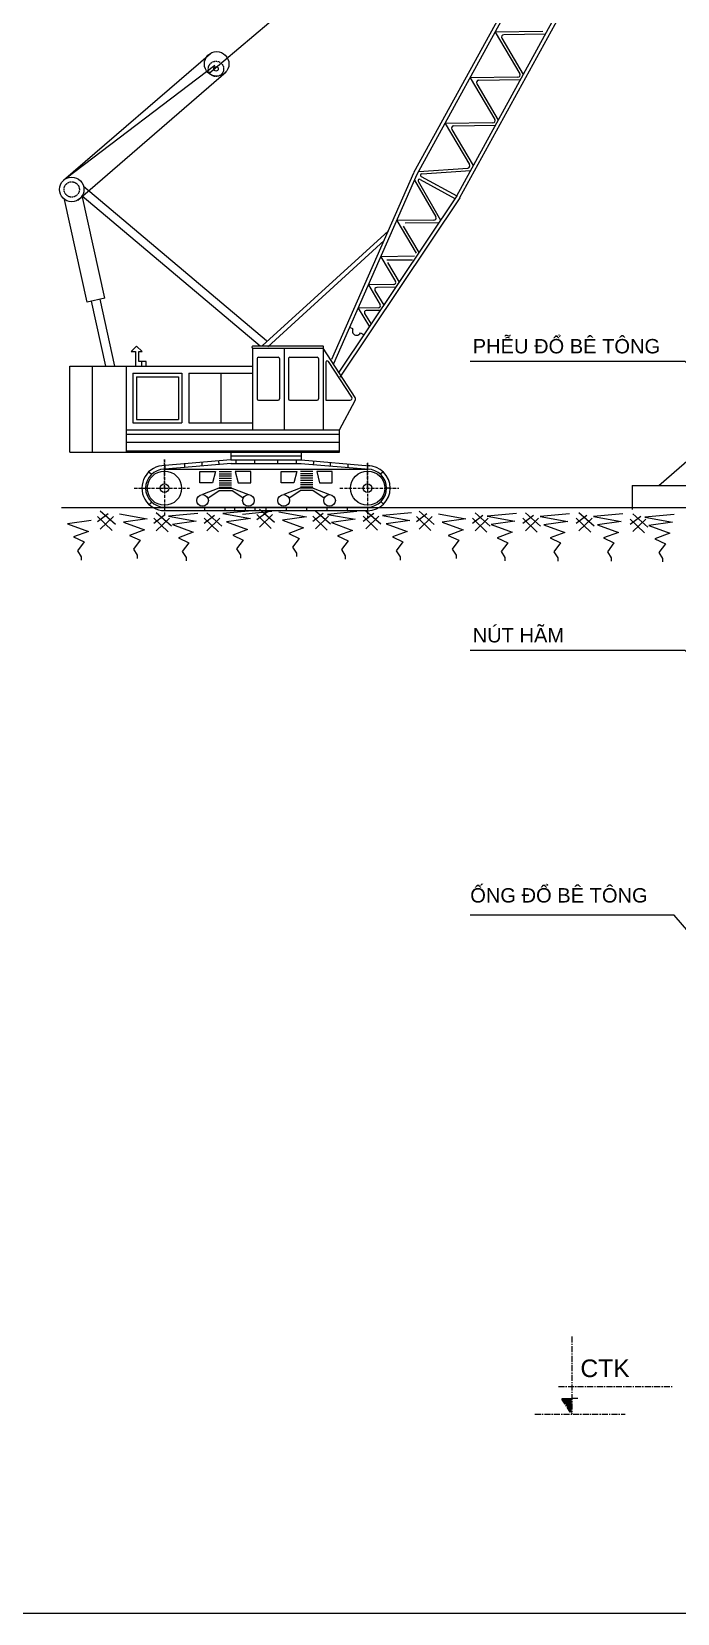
# Model space of a CAD drawing. Header units: millimetres. Extents: x -346728 to 1320345, y -537202 to -385966.
# Drawn here: x 867095 to 880568, y -455391 to -422380 of the extents above; entities that cross this region are included whole.
import ezdxf

# ---------------------------------------------------------------- set-up
doc = ezdxf.new("R2010")
doc.units = ezdxf.units.MM
doc.header["$LTSCALE"] = 100
for name, pattern in [('ACAD_ISO10W100', [18.5, 12, -3, 0.5, -3]), ('CENTER', [2, 1.25, -0.25, 0.25, -0.25]), ('DASHED2', [0.375, 0.25, -0.125])]:
    doc.linetypes.add(name, pattern=pattern)
for name, color, linetype in [('8', 8, 'CENTER'), ('9', 9, 'Continuous'), ('A-TEXT', 7, 'Continuous'), ('coc', 4, 'Continuous'), ('COT-THEP', 1, 'Continuous'), ('DUONG-BAO', 2, 'Continuous'), ('manh', 4, 'Continuous')]:
    doc.layers.add(name, color=color, linetype=linetype)
doc.layers.add('TEXT', color=8, linetype='Continuous', lineweight=25)
doc.styles.add('VnArialH', font='VHARIAL.TTF')
doc.dimstyles.new('KT1', dxfattribs={"dimtxt": 250, "dimasz": 1000, "dimexe": 100, "dimexo": 100, "dimgap": 50, "dimtad": 1, "dimdec": 0, "dimzin": 2, "dimdsep": 46, "dimtxsty": 'Standard', "dimblk2": 'OBLIQUE', "dimcen": 0.09, "dimdle": 100, "dimclrt": 2, "dimadec": 0, "dimazin": 0, "dimtfac": 1, "dimtdec": 0, "dimtofl": 0, "dimtmove": 0, "dimatfit": 3, "dimfxl": 1, "dimtolj": 1, "dimtzin": 2, "dimarcsym": 0})

# ---------------------------------------------------------------- blocks, each defined once
blk = doc.blocks.new('_OBLIQUE')
at = {"color": 0, "linetype": 'ByBlock'}
blk.add_line((-0.5, -0.5), (0.5, 0.5), dxfattribs=at)
blk = doc.blocks.new('LVL-KHUNGTEN')
blk.add_lwpolyline([(61073, 41093), (119124, 41093), (119124, 62), (61073, 62)], close=True)
at = {"layer": 'DEFPOINTS'}
blk.add_line((119124, 62), (61073, 62), dxfattribs=at)

msp = doc.modelspace()

# ---------------------------------------------------------------- linework, layer by layer
at = {"layer": '8', "color": 8}
for p, q in [((878362.9, -449614, -881.1), (878362.9, -451235.5, -881.1)), ((878086.9, -450659.1, -881.1), (880470.2, -450659.1, -881.1)), ((878334.5, -451193, -881.1), (878145.3, -450898.9, -881.1)), ((878362.9, -450898.9, -881.1), (878499.8, -450898.9, -881.1)), ((877592.8, -451235.2, -881.1), (879476.6, -451235.2, -881.1))]:
    msp.add_line(p, q, dxfattribs=at)
msp.add_solid([(878146.3, -450898.9, -881.1), (878362.9, -451235.5, -881.1), (878362.9, -450898.9, -881.1)], dxfattribs=at)
at = {"layer": '9'}
msp.add_line((874504.8, -427145.3, -881.1), (875038.1, -427145.3, -881.1), dxfattribs=at)
at = {"layer": 'COT-THEP', "color": 4}
for p, q in [((880181.4, -431848.8, -881.1), (881028.8, -431112.7, -881.1)), ((879622, -431848.8, -881.1), (881028.8, -431848.8, -881.1)), ((879622, -431848.8, -881.1), (879622, -432356.2, -881.1))]:
    msp.add_line(p, q, dxfattribs=at)
at = {"layer": 'COT-THEP', "color": 1}
msp.add_line((867714.6, -432314.3, -881.1), (881126.6, -432314.3, -881.1), dxfattribs=at)
at = {"layer": 'COT-THEP', "color": 6}
msp.add_line((878840.7, -432314.3, -881.1), (881122.5, -432314.3, -881.1), dxfattribs=at)
at = {"layer": 'DUONG-BAO', "color": 3}
for p, q in [((870792.1, -423251.7, -881.1), (881765.7, -413963.8, -881.1)), ((867761.9, -425481, -881.1), (870823.2, -422834.3, -881.1)), ((867821.1, -425429.8, -881.1), (870918.5, -423082.7, -881.1)), ((868059.8, -425894.9, -881.1), (871151.8, -423217.6, -881.1))]:
    msp.add_line(p, q, dxfattribs=at)
at = {"layer": 'DUONG-BAO'}
for p, q in [((875072.2, -425319.1, -881.1), (879147.1, -417885.9, -881.1)), ((876030.2, -425844.3, -881.1), (880105.2, -418411.1, -881.1)), ((873359.2, -429214.7, -881.1), (875069.3, -425325, -881.1)), ((868618.8, -427944.3, -881.1), (868151.3, -425803.3, -881.1)), ((868250.8, -428024.7, -881.1), (867783.3, -425883.7, -881.1)), ((876026.8, -425849.9, -881.1), (873528.1, -429592, -881.1)), ((871902.5, -428940.8, -881.1), (874537.9, -426535, -881.1)), ((872026.3, -428959.9, -881.1), (874450.2, -426736, -881.1)), ((868618.8, -427944.3, -881.1), (868250.8, -428024.7, -881.1)), ((868639.8, -429364.6, -881.1), (868342.8, -428004.6, -881.1)), ((868832.6, -429364.6, -881.1), (868526.8, -427964.4, -881.1)), ((869283.7, -428941.7, -881.1), (869168.7, -429056.6, -881.1)), ((869168.7, -429056.6, -881.1), (869260.7, -429056.6, -881.1)), ((869260.7, -429056.6, -881.1), (869260.7, -429364.6, -881.1)), ((869398.7, -429056.6, -881.1), (869283.7, -428941.7, -881.1)), ((869329.7, -429056.6, -881.1), (869398.7, -429056.6, -881.1)), ((869329.7, -429263.5, -881.1), (869329.7, -429056.6, -881.1)), ((871704.9, -428987.9, -881.1), (871694, -428969, -881.1)), ((871704.9, -428987.9, -881.1), (871704.9, -430688.9, -881.1)), ((871704.9, -428987.9, -881.1), (873174.3, -428987.9, -881.1)), ((871710.3, -428940.8, -881.1), (873168.9, -428940.8, -881.1)), ((872360.3, -428987.9, -881.1), (872360.3, -430688.9, -881.1)), ((873174.3, -428987.9, -881.1), (873172.8, -428985.5, -881.1)), ((873174.3, -428987.9, -881.1), (873185.2, -428969, -881.1)), ((873845.2, -430017.4, -881.1), (873174.3, -428987.9, -881.1)), ((873174.3, -428987.9, -881.1), (873174.3, -430688.9, -881.1)), ((867893.4, -431154.2, -881.1), (867893.4, -429364.6, -881.1)), ((867893.4, -429364.6, -881.1), (871704.9, -429364.6, -881.1)), ((869065.6, -429364.6, -881.1), (869065.6, -431154.2, -881.1)), ((869484.2, -429263.5, -881.1), (869329.7, -429263.5, -881.1)), ((869395.9, -429364.6, -881.1), (869395.9, -429263.5, -881.1)), ((869484.2, -429364.6, -881.1), (869484.2, -429263.5, -881.1)), ((873518.1, -430688.9, -881.1), (873847.6, -430075, -881.1)), ((873518.1, -431154.7, -881.1), (873518.1, -430688.9, -881.1)), ((867893.4, -431154.2, -881.1), (873518.1, -431154.2, -881.1)), ((869870.5, -431434.7, -881.1), (869870.5, -431512.1, -881.1)), ((870282.4, -431399.7, -881.1), (870282.3, -431475.3, -881.1)), ((870646, -431368.7, -881.1), (870645.9, -431444.4, -881.1)), ((870991.3, -431339.4, -881.1), (871000, -431414.3, -881.1)), ((871252.3, -431317.2, -881.1), (872718.8, -431317.2, -881.1)), ((871252.3, -431392.5, -881.1), (872718.8, -431392.5, -881.1)), ((871354.7, -431317.2, -881.1), (871354.7, -431392.5, -881.1)), ((871747.2, -431317.2, -881.1), (871747.2, -431392.5, -881.1)), ((872223.9, -431317.2, -881.1), (872223.9, -431392.5, -881.1)), ((872616.4, -431317.2, -881.1), (872616.4, -431392.5, -881.1)), ((872979.7, -431339.4, -881.1), (872971.1, -431414.3, -881.1)), ((873325.1, -431368.7, -881.1), (873325.2, -431444.4, -881.1)), ((873688.7, -431399.7, -881.1), (873688.7, -431475.3, -881.1)), ((874100.6, -431434.7, -881.1), (874100.6, -431512.1, -881.1)), ((869539.8, -431568.3, -881.1), (869597.9, -431617.1, -881.1)), ((874431.3, -431568.3, -881.1), (874373.2, -431617.1, -881.1)), ((869395.4, -431908.7, -881.1), (869470.7, -431908.7, -881.1)), ((874575.7, -431908.7, -881.1), (874500.3, -431908.7, -881.1)), ((869541, -432248.2, -881.1), (869599.3, -432199.6, -881.1)), ((869866.3, -432376.5, -881.1), (874104.7, -432376.5, -881.1)), ((870709, -432375.4, -881.1), (870709, -432298.8, -881.1)), ((871132.9, -432375.4, -881.1), (871132.9, -432298.8, -881.1)), ((871334.2, -432377.4, -881.1), (871334.2, -432300.9, -881.1)), ((871556.7, -432375.4, -881.1), (871556.7, -432298.8, -881.1)), ((871758, -432377.4, -881.1), (871758, -432300.9, -881.1)), ((871985.9, -432375.4, -881.1), (871985.9, -432298.8, -881.1)), ((872414.3, -432375.4, -881.1), (872414.3, -432298.8, -881.1)), ((872838.2, -432375.4, -881.1), (872838.2, -432298.8, -881.1)), ((873262, -432375.4, -881.1), (873262, -432298.8, -881.1)), ((873685.9, -432375.4, -881.1), (873685.9, -432298.8, -881.1)), ((873721.1, -432382.6, -881.1), (873721.1, -432381.4, -881.1)), ((874109.7, -432375.4, -881.1), (874109.7, -432298.8, -881.1)), ((874438.4, -432240.5, -881.1), (874388.6, -432191.5, -881.1))]:
    msp.add_line(p, q, dxfattribs=at)
at = {"layer": 'DUONG-BAO', "color": 7}
for p, q in [((875138.3, -425355.3, -881.1), (879213.2, -417922.2, -881.1)), ((875964.2, -425808, -881.1), (880039.1, -418374.9, -881.1)), ((873400.7, -429307.5, -881.1), (875138.3, -425355.3, -881.1)), ((875170.5, -425296.5, -881.1), (876194.6, -425227.2, -881.1)), ((875200.1, -425464.4, -881.1), (875927.4, -425863.1, -881.1)), ((875223, -425401.7, -881.1), (875964.2, -425808, -881.1)), ((875234.7, -425348.8, -881.1), (876253.7, -425279.8, -881.1)), ((875964.2, -425808, -881.1), (873491.8, -429510.7, -881.1)), ((874042.1, -428259.4, -881.1), (874176.9, -428484.7, -881.1)), ((873797.2, -428581.6, -881.1), (873732.4, -428553.1, -881.1)), ((873956.3, -428668.6, -881.1), (874020.8, -428703.8, -881.1)), ((868355.6, -429364.6, -881.1), (868355.6, -431154.2, -881.1)), ((871799.1, -429204.5, -881.1), (871799.1, -430041.8, -881.1)), ((871827.3, -429176.3, -881.1), (872237.9, -429176.3, -881.1)), ((872266.2, -429204.5, -881.1), (872266.2, -430041.8, -881.1)), ((872454.5, -429204.5, -881.1), (872454.5, -430041.8, -881.1)), ((872482.8, -429176.3, -881.1), (873051.9, -429176.3, -881.1)), ((873080.1, -429204.5, -881.1), (873080.1, -430041.8, -881.1)), ((873235.6, -429280.5, -881.1), (873235.6, -430070.1, -881.1)), ((873774.1, -430011.9, -881.1), (873287.5, -429265, -881.1)), ((869206.9, -429505.9, -881.1), (869206.9, -430547.6, -881.1)), ((869206.9, -429505.9, -881.1), (870231.6, -429505.9, -881.1)), ((869282.2, -429581.3, -881.1), (869282.2, -430472.3, -881.1)), ((869282.2, -429581.3, -881.1), (870156.3, -429581.3, -881.1)), ((870156.3, -429581.3, -881.1), (870156.3, -430472.3, -881.1)), ((870231.6, -429505.9, -881.1), (870231.6, -430547.6, -881.1)), ((870372.9, -429505.9, -881.1), (871704.9, -429505.9, -881.1)), ((870372.9, -429505.9, -881.1), (870372.9, -430547.6, -881.1)), ((871038.9, -429505.9, -881.1), (871038.9, -430547.6, -881.1)), ((871827.3, -430070.1, -881.1), (872237.9, -430070.1, -881.1)), ((872482.8, -430070.1, -881.1), (873051.9, -430070.1, -881.1)), ((873235.6, -430070.1, -881.1), (873742.5, -430070.1, -881.1)), ((869065.6, -430688.9, -881.1), (873518.1, -430688.9, -881.1)), ((869065.6, -430783.1, -881.1), (873518.1, -430783.1, -881.1)), ((869206.9, -430547.6, -881.1), (870231.6, -430547.6, -881.1)), ((869282.2, -430472.3, -881.1), (870156.3, -430472.3, -881.1)), ((870372.9, -430547.6, -881.1), (871704.9, -430547.6, -881.1)), ((869065.6, -430945.6, -881.1), (873518.1, -430945.6, -881.1)), ((869065.6, -431125.9, -881.1), (873518.1, -431125.9, -881.1)), ((871252.3, -431231, -881.1), (872718.8, -431231, -881.1)), ((869866.3, -431512.1, -881.1), (874104.7, -431512.1, -881.1)), ((871006.9, -431605.7, -881.1), (871266.7, -431605.7, -881.1)), ((871006.9, -431652.8, -881.1), (871266.7, -431652.8, -881.1)), ((871006.9, -431699.9, -881.1), (871266.7, -431699.9, -881.1)), ((871006.9, -431747, -881.1), (871266.7, -431747, -881.1)), ((872964.2, -431605.7, -881.1), (872704.4, -431605.7, -881.1)), ((872964.2, -431652.8, -881.1), (872704.4, -431652.8, -881.1)), ((872964.2, -431699.9, -881.1), (872704.4, -431699.9, -881.1)), ((872964.2, -431747, -881.1), (872704.4, -431747, -881.1)), ((871003.8, -431906.1, -881.1), (870661.7, -432043.2, -881.1)), ((870771.3, -432115.4, -881.1), (871007.1, -431954.9, -881.1)), ((871003.8, -431906.1, -881.1), (871274.3, -431906.1, -881.1)), ((871006.9, -431794, -881.1), (871266.7, -431794, -881.1)), ((871006.9, -431841.1, -881.1), (871266.7, -431841.1, -881.1)), ((871006.9, -431888.2, -881.1), (871266.7, -431888.2, -881.1)), ((871007.1, -431954.9, -881.1), (871271.1, -431954.9, -881.1)), ((871506.9, -432115.4, -881.1), (871271.1, -431954.9, -881.1)), ((871274.3, -431906.1, -881.1), (871616.5, -432043.2, -881.1)), ((872696.7, -431906.1, -881.1), (872354.6, -432043.2, -881.1)), ((872464.2, -432115.4, -881.1), (872700, -431954.9, -881.1)), ((872967.2, -431906.1, -881.1), (872696.7, -431906.1, -881.1)), ((872964, -431954.9, -881.1), (872700, -431954.9, -881.1)), ((872964.2, -431794, -881.1), (872704.4, -431794, -881.1)), ((872964.2, -431841.1, -881.1), (872704.4, -431841.1, -881.1)), ((872964.2, -431888.2, -881.1), (872704.4, -431888.2, -881.1)), ((873199.8, -432115.4, -881.1), (872964, -431954.9, -881.1)), ((872967.2, -431906.1, -881.1), (873309.4, -432043.2, -881.1)), ((869866.3, -432303.3, -881.1), (874104.7, -432303.3, -881.1))]:
    msp.add_line(p, q, dxfattribs=at)
at = {"layer": 'DUONG-BAO', "color": 2}
for p, q in [((868148.1, -425808.7, -881.1), (871860.9, -428940.8, -881.1)), ((868177.1, -425605.7, -881.1), (871995.1, -428825.6, -881.1)), ((871252.3, -431317.2, -881.1), (869870.5, -431434.7, -881.1)), ((871258.7, -431392.3, -881.1), (869870.5, -431510.3, -881.1)), ((871252.3, -431154.2, -881.1), (871252.3, -431317.2, -881.1)), ((872712.4, -431392.3, -881.1), (874138.2, -431513.5, -881.1)), ((872718.8, -431154.2, -881.1), (872718.8, -431317.2, -881.1)), ((872718.8, -431317.2, -881.1), (874144.6, -431438.4, -881.1)), ((871006.9, -431558.6, -881.1), (871266.7, -431558.6, -881.1)), ((872964.2, -431558.6, -881.1), (872704.4, -431558.6, -881.1))]:
    msp.add_line(p, q, dxfattribs=at)
at = {"layer": 'DUONG-BAO', "color": 7, "elevation": -881.1}
for points in [[(877762.4, -422380), (876765, -422391.8), (877280.5, -423260.7)], [(876905.2, -422517.3), (877353.7, -423273.3)], [(877812.8, -422435.9), (876945.2, -422446.2)], [(877240.6, -423331.9), (876243.2, -423343.7), (876758.7, -424212.6)], [(876383.4, -423469.2), (876831.9, -424225.2)], [(877291, -423387.8), (876423.3, -423398.1)], [(876718.8, -424283.7), (875721.4, -424295.5), (876232, -425156.2)], [(875861.6, -424421), (876310.1, -425177.1)], [(876769.2, -424339.6), (875901.5, -424349.9)], [(876174.5, -425059.2), (876232, -425156.2)], [(875083.4, -425480), (875526.4, -426247.9)], [(875162.1, -425503.3), (875628.2, -426311.2)], [(875489, -426313.5), (874712.3, -426322.7), (875117.2, -427005.2)], [(874849.6, -426443.3), (875174.4, -426990.8)], [(875589.7, -426368.9), (874886.7, -426377.2)], [(875081.2, -427069.2), (874380.9, -427077.5), (874687.1, -427593.7)], [(874516.9, -427196), (874761.8, -427608.8)], [(874651.2, -427657.7), (874122.4, -427664), (874368.5, -428078.9)], [(874258.4, -427782.5), (874440.6, -428089.7)], [(874691.7, -427713.8), (874294.3, -427718.5)], [(874729.7, -427656.8), (874724.6, -427656.9)], [(874724.6, -427656.9), (874727, -427660.9)], [(874332.6, -428142.9), (873910.2, -428147.9), (874141.5, -428537.7)], [(874367.6, -428199), (874074, -428202.5)]]:
    msp.add_lwpolyline(points, dxfattribs=at)
for points in [[(870928.9, -431557.6), (870867, -431795.3), (870606.3, -431795.3), (870606.3, -431557.6)], [(871344.6, -431557.6), (871406.5, -431795.3), (871667.3, -431795.3), (871667.3, -431557.6)], [(872626.4, -431557.6), (872564.5, -431795.3), (872303.8, -431795.3), (872303.8, -431557.6)], [(873042.2, -431557.6), (873104.1, -431795.3), (873364.8, -431795.3), (873364.8, -431557.6)]]:
    msp.add_lwpolyline(points, close=True, dxfattribs=at)
at = {"layer": 'DUONG-BAO'}
for centre in [(870954.8, -423053.9, -881.1), (867930.3, -425674, -881.1)]:
    msp.add_circle(centre, 256.1, dxfattribs=at)
at = {"layer": 'DUONG-BAO', "color": 7, "linetype": 'DASHED2'}
for centre in [(870941.2, -423156.7, -881.1), (867930.3, -425674, -881.1)]:
    msp.add_circle(centre, 160, dxfattribs=at)
at = {"layer": 'DUONG-BAO', "color": 2}
msp.add_circle((870941.2, -423156.7, -881.1), 46.3, dxfattribs=at)
at = {"layer": 'DUONG-BAO', "color": 7}
for centre, radius in [((869866.3, -431907.7, -881.1), 357.9), ((874104.7, -431907.7, -881.1), 357.9), ((869866.3, -431907.7, -881.1), 89.4), ((870660.5, -432164.4, -881.1), 121.2), ((871617.7, -432164.4, -881.1), 121.2), ((872353.4, -432164.4, -881.1), 121.2), ((873310.6, -432164.4, -881.1), 121.2), ((874104.7, -431907.7, -881.1), 89.4)]:
    msp.add_circle(centre, radius, dxfattribs=at)
for centre, radius, start, end in [((876945.7, -422493.3, -881.1), 47.1, 90.67892, 210.67892), ((876426, -423443.9, -881.1), 49.6, 90.67892, 210.67892), ((877240, -423284.8, -881.1), 47.1, 270.67892, 30.67892), ((875904.2, -424395.8, -881.1), 49.6, 90.67892, 210.67892), ((876718.2, -424236.6, -881.1), 47.1, 270.67892, 30.67892), ((876191.5, -425180.2, -881.1), 47.1, 273.86962, 30.67892), ((875186.5, -425489.2, -881.1), 28.3, 61.26793, 209.98371), ((875236.6, -425376.9, -881.1), 28.3, 93.86962, 241.26793), ((875488.5, -426269.7, -881.1), 43.8, 270.67892, 29.98371), ((874294.8, -427760.9, -881.1), 42.4, 90.67892, 210.67892), ((874650.7, -427615.4, -881.1), 42.4, 270.67892, 30.67892), ((874332.1, -428100.5, -881.1), 42.4, 270.67892, 30.67892), ((874074.5, -428240.2, -881.1), 37.7, 90.67892, 210.67892), ((873876.8, -428625.1, -881.1), 90.6, 151.33073, 331.33073), ((871827.3, -429204.5, -881.1), 28.3, 90, 180), ((872237.9, -429204.5, -881.1), 28.3, 0, 90), ((872482.8, -429204.5, -881.1), 28.3, 90, 180), ((873051.9, -429204.5, -881.1), 28.3, 0, 90), ((871827.3, -430041.8, -881.1), 28.3, 180, 270), ((872237.9, -430041.8, -881.1), 28.3, 270, 0), ((872482.8, -430041.8, -881.1), 28.3, 180, 270), ((873051.9, -430041.8, -881.1), 28.3, 270, 0)]:
    msp.add_arc(centre, radius, start, end, dxfattribs=at)
at = {"layer": 'DUONG-BAO'}
for centre, radius, start, end in [((871710.3, -428959.6, -881.1), 18.8, 90, 210), ((873168.9, -428959.6, -881.1), 18.8, 330, 90), ((873263.8, -429280.5, -881.1), 28.3, 33.08835, 180), ((873742.5, -430032.4, -881.1), 37.7, 270, 33.08835), ((873797.8, -430048.2, -881.1), 56.5, 331.77806, 33.08835), ((869866.3, -431905.6, -881.1), 470.9, 89.49337, 270), ((874104.7, -431907.7, -881.1), 470.9, 270, 90), ((869866.3, -431907.7, -881.1), 395.6, 90, 270), ((874104.7, -431907.7, -881.1), 395.6, 270, 90)]:
    msp.add_arc(centre, radius, start, end, dxfattribs=at)
at = {"layer": 'manh', "color": 8}
for p, q in [((870560.2, -432437.1, -881.1), (869950.2, -432494.6, -881.1)), ((871692.5, -432380.2, -881.1), (871082.5, -432437.7, -881.1)), ((871082.5, -432437.7, -881.1), (871658, -432541.2, -881.1)), ((872104.9, -432397, -881.1), (871494.9, -432454.5, -881.1)), ((872011.3, -432405.7, -881.1), (871791.7, -432570.4, -881.1)), ((872250.9, -432403.9, -881.1), (872826.3, -432507.4, -881.1)), ((873180.8, -432439.6, -881.1), (872961.2, -432604.2, -881.1)), ((873880.3, -432397.1, -881.1), (873270.4, -432454.6, -881.1)), ((874231.7, -432439.6, -881.1), (874012.1, -432604.2, -881.1)), ((875023.4, -432420.5, -881.1), (874413.5, -432478, -881.1)), ((877211.3, -432437.4, -881.1), (876601.3, -432494.9, -881.1)), ((878314, -432440.7, -881.1), (877704.1, -432498.2, -881.1)), ((879429.3, -432440.7, -881.1), (878819.3, -432498.2, -881.1)), ((868337.8, -432581.2, -881.1), (867842.9, -432650.2, -881.1)), ((867842.9, -432650.2, -881.1), (868280.2, -432811.2, -881.1)), ((868691.1, -432445.7, -881.1), (868471.5, -432610.3, -881.1)), ((868800.9, -432500.6, -881.1), (868526.4, -432761.2, -881.1)), ((868930.7, -432443.8, -881.1), (869506.1, -432547.4, -881.1)), ((869506.1, -432547.4, -881.1), (869011.3, -432616.4, -881.1)), ((869011.3, -432616.4, -881.1), (869448.6, -432777.4, -881.1)), ((869860.7, -432479.6, -881.1), (869641.1, -432644.2, -881.1)), ((869970.5, -432534.4, -881.1), (869696, -432795.1, -881.1)), ((869950.2, -432494.6, -881.1), (870525.6, -432598.1, -881.1)), ((870525.6, -432598.1, -881.1), (870030.7, -432667.1, -881.1)), ((870030.7, -432667.1, -881.1), (870468.1, -432828.1, -881.1)), ((870911.6, -432479.6, -881.1), (870691.9, -432644.2, -881.1)), ((871021.4, -432534.4, -881.1), (870746.8, -432795.1, -881.1)), ((871658, -432541.2, -881.1), (871163.1, -432610.2, -881.1)), ((871163.1, -432610.2, -881.1), (871600.4, -432771.2, -881.1)), ((872121.1, -432460.6, -881.1), (871846.6, -432721.2, -881.1)), ((872826.3, -432507.4, -881.1), (872331.4, -432576.4, -881.1)), ((872331.4, -432576.4, -881.1), (872768.8, -432737.4, -881.1)), ((872768.8, -432737.4, -881.1), (872458, -432852.4, -881.1)), ((873290.7, -432494.5, -881.1), (873016.1, -432755.1, -881.1)), ((873270.4, -432454.6, -881.1), (873845.8, -432558.1, -881.1)), ((873845.8, -432558.1, -881.1), (873350.9, -432627.2, -881.1)), ((873350.9, -432627.2, -881.1), (873788.3, -432788.2, -881.1)), ((874341.5, -432494.5, -881.1), (874067, -432755.1, -881.1)), ((874413.5, -432478, -881.1), (874988.9, -432581.5, -881.1)), ((874988.9, -432581.5, -881.1), (874494, -432650.5, -881.1)), ((874494, -432650.5, -881.1), (874931.4, -432811.6, -881.1)), ((875342.3, -432446.1, -881.1), (875122.7, -432610.7, -881.1)), ((875452.1, -432500.9, -881.1), (875177.6, -432761.6, -881.1)), ((875581.8, -432444.2, -881.1), (876157.3, -432547.7, -881.1)), ((876157.3, -432547.7, -881.1), (875662.4, -432616.7, -881.1)), ((875662.4, -432616.7, -881.1), (876099.7, -432777.7, -881.1)), ((876511.8, -432479.9, -881.1), (876292.2, -432644.5, -881.1)), ((876621.6, -432534.8, -881.1), (876347.1, -432795.4, -881.1)), ((876601.3, -432494.9, -881.1), (877176.8, -432598.5, -881.1)), ((877176.8, -432598.5, -881.1), (876681.9, -432667.5, -881.1)), ((876681.9, -432667.5, -881.1), (877119.2, -432828.5, -881.1)), ((877562.7, -432479.9, -881.1), (877343.1, -432644.5, -881.1)), ((877672.5, -432534.8, -881.1), (877398, -432795.4, -881.1)), ((877704.1, -432498.2, -881.1), (878279.5, -432601.7, -881.1)), ((878279.5, -432601.7, -881.1), (877784.6, -432670.7, -881.1)), ((877784.6, -432670.7, -881.1), (878222, -432831.7, -881.1)), ((878678, -432479.9, -881.1), (878458.4, -432644.5, -881.1)), ((878787.8, -432534.8, -881.1), (878513.3, -432795.4, -881.1)), ((878819.3, -432498.2, -881.1), (879394.8, -432601.7, -881.1)), ((879394.8, -432601.7, -881.1), (878899.9, -432670.7, -881.1)), ((878899.9, -432670.7, -881.1), (879337.2, -432831.7, -881.1)), ((879802.4, -432500.1, -881.1), (879582.8, -432664.7, -881.1)), ((879912.2, -432554.9, -881.1), (879637.7, -432815.6, -881.1)), ((880501.9, -432457.6, -881.1), (879891.9, -432515.1, -881.1)), ((879891.9, -432515.1, -881.1), (880467.4, -432618.6, -881.1)), ((880467.4, -432618.6, -881.1), (879972.5, -432687.6, -881.1)), ((879972.5, -432687.6, -881.1), (880409.8, -432848.6, -881.1)), ((868280.2, -432811.2, -881.1), (867969.5, -432926.2, -881.1)), ((867969.5, -432926.2, -881.1), (868188.2, -433029.7, -881.1)), ((868188.2, -433029.7, -881.1), (868050.1, -433213.8, -881.1)), ((869448.6, -432777.4, -881.1), (869137.9, -432892.4, -881.1)), ((869137.9, -432892.4, -881.1), (869356.5, -432995.9, -881.1)), ((869356.5, -432995.9, -881.1), (869218.4, -433179.9, -881.1)), ((870468.1, -432828.1, -881.1), (870157.3, -432943.2, -881.1)), ((870157.3, -432943.2, -881.1), (870376, -433046.7, -881.1)), ((870376, -433046.7, -881.1), (870237.9, -433230.7, -881.1)), ((871600.4, -432771.2, -881.1), (871289.7, -432886.3, -881.1)), ((871289.7, -432886.3, -881.1), (871508.3, -432989.8, -881.1)), ((871508.3, -432989.8, -881.1), (871370.2, -433173.8, -881.1)), ((872458, -432852.4, -881.1), (872676.7, -432955.9, -881.1)), ((872676.7, -432955.9, -881.1), (872538.6, -433139.9, -881.1)), ((873788.3, -432788.2, -881.1), (873477.5, -432903.2, -881.1)), ((873477.5, -432903.2, -881.1), (873696.2, -433006.7, -881.1)), ((873696.2, -433006.7, -881.1), (873558.1, -433190.7, -881.1)), ((874931.4, -432811.6, -881.1), (874620.6, -432926.6, -881.1)), ((874620.6, -432926.6, -881.1), (874839.3, -433030.1, -881.1)), ((874839.3, -433030.1, -881.1), (874701.2, -433214.1, -881.1)), ((876099.7, -432777.7, -881.1), (875789, -432892.7, -881.1)), ((875789, -432892.7, -881.1), (876007.7, -432996.2, -881.1)), ((876007.7, -432996.2, -881.1), (875869.6, -433180.3, -881.1)), ((877119.2, -432828.5, -881.1), (876808.5, -432943.5, -881.1)), ((876808.5, -432943.5, -881.1), (877027.2, -433047, -881.1)), ((877027.2, -433047, -881.1), (876889, -433231, -881.1)), ((878222, -432831.7, -881.1), (877911.2, -432946.7, -881.1)), ((877911.2, -432946.7, -881.1), (878129.9, -433050.2, -881.1)), ((878129.9, -433050.2, -881.1), (877991.8, -433234.3, -881.1)), ((879337.2, -432831.7, -881.1), (879026.5, -432946.7, -881.1)), ((879026.5, -432946.7, -881.1), (879245.2, -433050.2, -881.1)), ((879245.2, -433050.2, -881.1), (879107.1, -433234.3, -881.1)), ((880409.8, -432848.6, -881.1), (880099.1, -432963.6, -881.1)), ((880099.1, -432963.6, -881.1), (880317.7, -433067.2, -881.1)), ((880317.7, -433067.2, -881.1), (880179.6, -433251.2, -881.1)), ((868050.1, -433213.8, -881.1), (868130.6, -433340.3, -881.1)), ((868130.6, -433340.3, -881.1), (868130.6, -433409.3, -881.1)), ((869218.4, -433179.9, -881.1), (869299, -433306.4, -881.1)), ((869299, -433306.4, -881.1), (869299, -433375.4, -881.1)), ((870237.9, -433230.7, -881.1), (870318.5, -433357.2, -881.1)), ((870318.5, -433357.2, -881.1), (870318.5, -433426.2, -881.1)), ((871370.2, -433173.8, -881.1), (871450.8, -433300.3, -881.1)), ((871450.8, -433300.3, -881.1), (871450.8, -433369.3, -881.1)), ((872538.6, -433139.9, -881.1), (872619.2, -433266.5, -881.1)), ((872619.2, -433266.5, -881.1), (872619.2, -433335.5, -881.1)), ((873558.1, -433190.7, -881.1), (873638.6, -433317.2, -881.1)), ((873638.6, -433317.2, -881.1), (873638.6, -433386.2, -881.1)), ((874701.2, -433214.1, -881.1), (874781.8, -433340.6, -881.1)), ((874781.8, -433340.6, -881.1), (874781.8, -433409.6, -881.1)), ((875869.6, -433180.3, -881.1), (875950.1, -433306.8, -881.1)), ((875950.1, -433306.8, -881.1), (875950.1, -433375.8, -881.1)), ((876889, -433231, -881.1), (876969.6, -433357.5, -881.1)), ((876969.6, -433357.5, -881.1), (876969.6, -433426.5, -881.1)), ((877991.8, -433234.3, -881.1), (878072.3, -433360.8, -881.1)), ((878072.3, -433360.8, -881.1), (878072.3, -433429.8, -881.1)), ((879107.1, -433234.3, -881.1), (879187.6, -433360.8, -881.1)), ((879187.6, -433360.8, -881.1), (879187.6, -433429.8, -881.1)), ((880179.6, -433251.2, -881.1), (880260.2, -433377.7, -881.1)), ((880260.2, -433377.7, -881.1), (880260.2, -433446.7, -881.1))]:
    msp.add_line(p, q, dxfattribs=at)
at = {"layer": 'manh', "color": 8, "elevation": -881.1}
for points in [[(868842.1, -432665.2), (868526.4, -432390.9)], [(870011.7, -432699), (869696, -432424.7)], [(871062.6, -432699), (870746.8, -432424.7)], [(872162.3, -432625.2), (871846.6, -432350.9)], [(873331.8, -432659.1), (873016.1, -432384.7)], [(874382.7, -432659.1), (874067, -432384.7)], [(875493.3, -432665.5), (875177.6, -432391.2)], [(876662.8, -432699.4), (876347.1, -432425)], [(877713.7, -432699.4), (877398, -432425)], [(878829, -432699.4), (878513.3, -432425)], [(868773.5, -432788.6), (868471.5, -432500.6)], [(869943, -432822.5), (869641.1, -432534.4)], [(870993.9, -432822.5), (870691.9, -432534.4)], [(872093.7, -432748.7), (871791.7, -432460.6)], [(873263.2, -432782.5), (872961.2, -432494.5)], [(874314.1, -432782.5), (874012.1, -432494.5)], [(875424.6, -432789), (875122.7, -432500.9)], [(876594.2, -432822.8), (876292.2, -432534.8)], [(877645.1, -432822.8), (877343.1, -432534.8)], [(878760.3, -432822.8), (878458.4, -432534.8)], [(879884.8, -432843), (879582.8, -432554.9)], [(879953.4, -432719.5), (879637.7, -432445.2)]]:
    msp.add_lwpolyline(points, dxfattribs=at)
at = {"layer": 'TEXT', "color": 8, "linetype": 'ACAD_ISO10W100', "ltscale": 0.05}
for p, q in [((869866.3, -431308.8, -881.1), (869866.3, -432484.7, -881.1)), ((874104.7, -431376.2, -881.1), (874104.7, -432542.5, -881.1)), ((869230.7, -431907.7, -881.1), (870388.1, -431907.7, -881.1)), ((873527.4, -431907.7, -881.1), (874756.3, -431907.7, -881.1))]:
    msp.add_line(p, q, dxfattribs=at)
at = {"layer": 'TEXT', "color": 0, "linetype": 'ACAD_ISO10W100', "ltscale": 0.05}
for p, q in [((869866.3, -431907.7, -881.1), (869866.3, -431308.8, -881.1)), ((874104.7, -431907.7, -881.1), (874104.7, -431376.2, -881.1))]:
    msp.add_line(p, q, dxfattribs=at)

# ---------------------------------------------------------------- block references
at = {"xscale": 1.216631744493498, "yscale": 1.216631744493498, "zscale": 1.216631744493498}
msp.add_blockref('LVL-KHUNGTEN', (788741.7, -455466, -881.1), dxfattribs=at)

# ---------------------------------------------------------------- texts
at = {"layer": 'A-TEXT', "color": 2, "style": 'VnArialH'}
for s, p in [('phÔu ®æ bª t«ng', (876296.6, -429094.7, -881.1)), ('nót h·m', (876296.6, -435126.9, -881.1)), ('èng ®æ bª t«ng', (876246.2, -440555.3, -881.1))]:
    msp.add_text(s, height=300, dxfattribs=at).set_placement(p)
at = {"layer": 'A-TEXT', "color": 2, "insert": (878544.9, -450092.5), "char_height": 367.69, "attachment_point": 1, "style": 'VnArialH'}
msp.add_mtext('CTK', dxfattribs=at)

# ---------------------------------------------------------------- leaders
at = {"layer": 'coc'}
for points in [[(881930.7, -430545.4, -881.1), (880732.3, -429265.2, -881.1), (876246.2, -429265.2, -881.1)], [(881930.7, -436577.6, -881.1), (880732.3, -435297.4, -881.1), (876246.2, -435297.4, -881.1)], [(881601, -442100.5, -881.1), (880502.7, -440820.3, -881.1), (876246.2, -440820.3, -881.1)]]:
    msp.add_leader(points, dimstyle='KT1', override={"dimasz": 300, "dimfxl": 0.18, "dimarcsym": 1}, dxfattribs=at)

doc.saveas('drawing.dxf')
